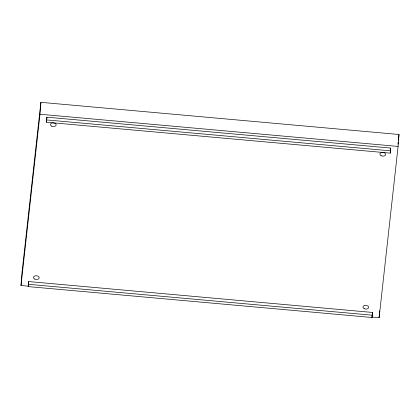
<?xml version="1.0" encoding="UTF-8"?>
<svg xmlns="http://www.w3.org/2000/svg" width="420" height="420" viewBox="0 0 420 420"><rect width="100%" height="100%" fill="white"/><g stroke="black" fill="none" stroke-linecap="round" stroke-linejoin="round"><path stroke-width="0.63" d="M28.187 286.146L21 285.5L21.898 273.578L40.882 102.328L399 134.5L398.102 146.422L379.118 317.672L371.931 317.026M21 285.5L39.984 114.245L40.882 102.328M28.208 286.598L28.67 281.558L372.467 312.443L372.256 315.194L372.005 317.489L28.208 286.598L28.67 281.558M46.431 122.231L46.893 117.185L390.689 148.071L390.479 150.822L390.227 153.116L46.431 122.231L46.893 117.185M372.005 317.489L372.467 312.443M390.227 153.116L390.689 148.071M379.118 317.672L379.355 314.538M379.449 313.283L379.638 310.774M397.919 144.27L398.134 142.317M398.349 140.364L399 134.5M39.984 114.245L398.102 146.422M46.688 119.936L390.479 150.822M28.466 284.308L372.256 315.194M381.155 155.768A2.877 1.848 4.3 0 0 385.628 154.565A2.877 1.848 4.3 0 0 381.507 152.591A2.877 1.848 4.3 0 0 381.155 155.768M364.203 308.674A2.877 1.848 4.3 0 0 368.676 307.471A2.877 1.848 4.3 0 0 364.555 305.498A2.877 1.848 4.3 0 0 364.203 308.674M34.734 279.074A2.877 1.848 4.3 0 0 39.207 277.867A2.877 1.848 4.3 0 0 35.086 275.893A2.877 1.848 4.3 0 0 34.734 279.074M51.686 126.168A2.877 1.848 4.3 0 0 56.159 124.966A2.877 1.848 4.3 0 0 52.038 122.992A2.877 1.848 4.3 0 0 51.686 126.168"/></g></svg>
